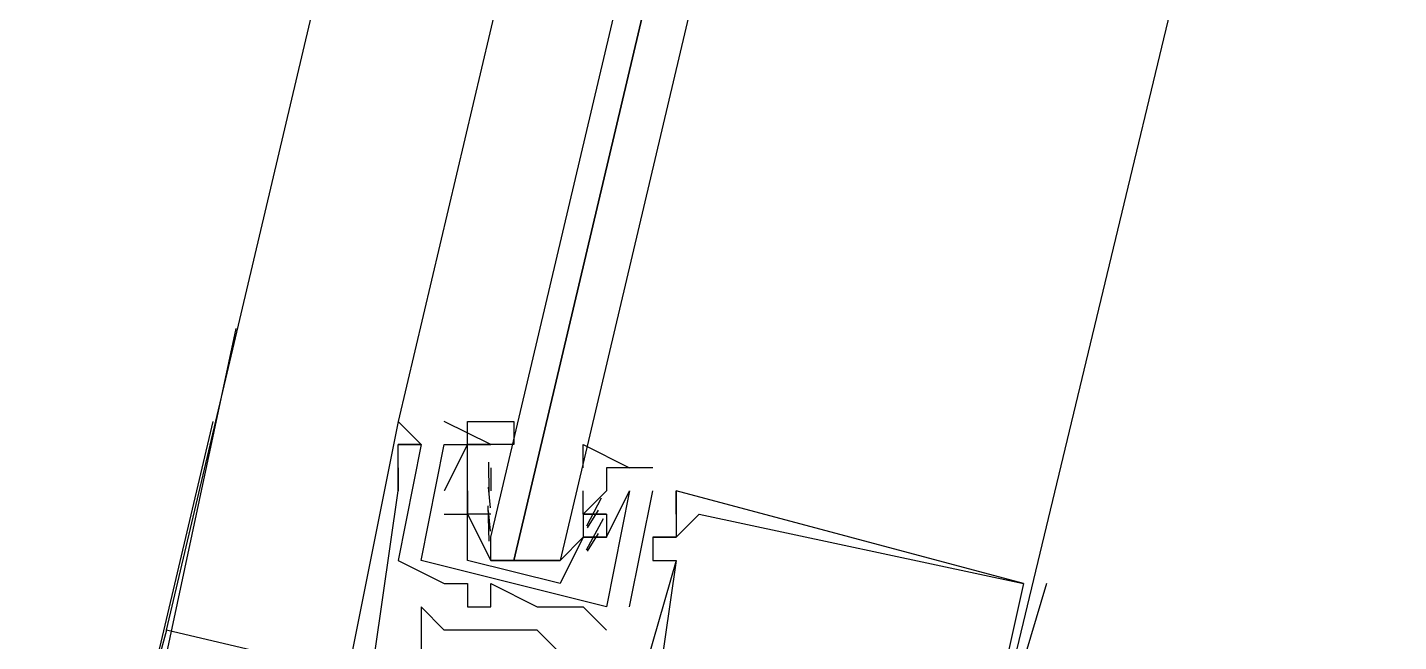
# Model space of a CAD drawing. Header units: feet. Extents: x -84 to 198, y -22 to 181.
# Drawn here: x 130.733 to 131.523, y 90.878 to 91.231 of the extents above; entities that cross this region are included whole.
import ezdxf

# ---------------------------------------------------------------- set-up
doc = ezdxf.new("R2010")
doc.units = ezdxf.units.FT
doc.layers.add('A-LINEA', color=7, linetype='CONTINUOUS')

msp = doc.modelspace()

# ---------------------------------------------------------------- linework, layer by layer
at = {"layer": 'A-LINEA'}
for p, q in [((130.8133, 90.8844), (132.56, 98.2711)), ((131.3333, 92.6444), (130.9467, 91.0044)), ((130.8533, 91.0578), (130.7733, 90.6844)), ((130.84, 91.0044), (130.7333, 90.5511)), ((130.84, 91.0044), (130.7333, 90.5511)), ((130.9467, 91.0044), (130.9467, 91.0044)), ((130.9467, 91.0044), (130.9467, 91.0044)), ((130.9467, 91.0044), (130.9467, 91.0044)), ((131, 90.9911), (130.9733, 91.0044)), ((130.9733, 91.0044), (130.9733, 91.0044)), ((131, 90.9911), (130.9733, 91.0044)), ((130.9733, 91.0044), (130.9733, 91.0044)), ((130.96, 90.9911), (130.9467, 90.9244)), ((130.9467, 90.9911), (130.9467, 90.9911)), ((130.9467, 90.9911), (130.9467, 90.9911)), ((130.96, 90.9911), (130.9467, 90.9244)), ((130.9467, 90.9911), (130.9467, 90.9911)), ((130.9467, 90.9911), (130.9467, 90.9911)), ((130.9467, 90.9911), (130.9467, 90.9911)), ((130.9467, 90.9911), (130.9467, 90.9911)), ((130.96, 90.9911), (130.96, 90.9911)), ((130.96, 90.9911), (130.96, 90.9911)), ((130.96, 90.9911), (130.96, 90.9911)), ((130.96, 90.9911), (130.96, 90.9911)), ((130.96, 90.9911), (130.96, 90.9911)), ((130.96, 90.9911), (130.96, 90.9911)), ((130.96, 90.9911), (130.96, 90.9911)), ((130.96, 90.9911), (130.96, 90.9911)), ((130.9733, 90.9911), (130.9733, 90.9911)), ((130.9733, 90.9911), (130.9733, 90.9911)), ((130.9733, 90.9911), (130.9733, 90.9911)), ((130.9733, 90.9911), (130.9733, 90.9911)), ((130.9867, 90.9911), (130.9867, 90.9911)), ((130.9867, 90.9911), (130.9867, 90.9911)), ((131, 90.9911), (131, 90.9911)), ((131, 90.9911), (131, 90.9911)), ((130.9467, 90.9778), (130.9467, 90.9778)), ((130.9467, 90.9778), (130.9467, 90.9778)), ((130.9467, 90.9778), (130.9467, 90.9778)), ((130.9867, 90.9778), (130.9867, 90.9778)), ((130.9867, 90.9778), (130.9867, 90.9778)), ((130.9992, 90.9627), (130.9989, 90.981)), ((131, 90.9778), (131, 90.9778)), ((131, 90.9778), (131, 90.9644)), ((131, 90.9778), (131, 90.9778)), ((131.0933, 90.9778), (131.0667, 90.9778)), ((131.0667, 90.9778), (131.0667, 90.9778)), ((131.0933, 90.9778), (131.0667, 90.9778)), ((131.0667, 90.9778), (131.0667, 90.9778)), ((131.0933, 90.9778), (131.0933, 90.9778)), ((131.0933, 90.9778), (131.0933, 90.9778)), ((130.9467, 90.9644), (130.9467, 90.9644)), ((130.9467, 90.9644), (130.9467, 90.9644)), ((130.9467, 90.9644), (130.9467, 90.9644)), ((130.9467, 90.9644), (130.9467, 90.9644)), ((130.9467, 90.9644), (130.9467, 90.9644)), ((130.9467, 90.9644), (130.9467, 90.9644)), ((130.9733, 90.9644), (130.9733, 90.9644)), ((130.9733, 90.9644), (130.9733, 90.9644)), ((130.9867, 90.9644), (130.9867, 90.9644)), ((130.9867, 90.9644), (130.9867, 90.9644)), ((130.9867, 90.9644), (130.9867, 90.9644)), ((130.9867, 90.9644), (130.9867, 90.9644)), ((130.9867, 90.9644), (130.9867, 90.9644)), ((130.9867, 90.9644), (130.9867, 90.9644)), ((130.9999, 90.9547), (130.9988, 90.9665)), ((131, 90.9644), (131, 90.9644)), ((131.0533, 90.9644), (131.0533, 90.9644)), ((131.0533, 90.9511), (131.0533, 90.9644)), ((131.0533, 90.9644), (131.0533, 90.9644)), ((131.0636, 90.9603), (131.0552, 90.9441)), ((131.08, 90.8978), (131.0933, 90.9644)), ((131.08, 90.9644), (131.08, 90.9644)), ((131.08, 90.8978), (131.0933, 90.9644)), ((131.08, 90.9644), (131.08, 90.9644)), ((131.0933, 90.9644), (131.0933, 90.9644)), ((131.0933, 90.9644), (131.0933, 90.9644)), ((131.1067, 90.9644), (131.1067, 90.9644)), ((131.1067, 90.9644), (131.1067, 90.9644)), ((131.1067, 90.9644), (131.1067, 90.9644)), ((131.1067, 90.9644), (131.1067, 90.9644)), ((131.1067, 90.9644), (131.1067, 90.9644)), ((131.1067, 90.9644), (131.1067, 90.9644)), ((130.9991, 90.9356), (130.9986, 90.9559)), ((130.9999, 90.9413), (130.9988, 90.9532)), ((131.0618, 90.9533), (131.0556, 90.9432)), ((130.9733, 90.9511), (130.9733, 90.9511)), ((130.9733, 90.9511), (130.9733, 90.9511)), ((130.9867, 90.9511), (130.9867, 90.9511)), ((130.9867, 90.9511), (130.9867, 90.9511)), ((130.9867, 90.9511), (130.9867, 90.9511)), ((130.9867, 90.9511), (130.9867, 90.9511)), ((131, 90.9511), (131, 90.9511)), ((131.0533, 90.9511), (131.0533, 90.9511)), ((131.0533, 90.9511), (131.0533, 90.9511)), ((131.0533, 90.9511), (131.0533, 90.9511)), ((131.0647, 90.9483), (131.055, 90.9303)), ((131.0667, 90.9511), (131.0667, 90.9511)), ((131.0667, 90.9511), (131.0667, 90.9511)), ((131.0667, 90.9511), (131.0667, 90.9511)), ((131.0667, 90.9511), (131.0667, 90.9511)), ((131.1067, 90.9511), (131.1067, 90.9511)), ((131.1067, 90.9511), (131.1067, 90.9511)), ((131.1067, 90.9511), (131.1067, 90.9511)), ((131.1067, 90.9511), (131.1067, 90.9511)), ((131.1067, 90.9511), (131.1067, 90.9511)), ((131.1067, 90.9511), (131.1067, 90.9511)), ((131.12, 90.9511), (131.12, 90.9511)), ((131.12, 90.9511), (131.12, 90.9511)), ((131.12, 90.9511), (131.12, 90.9511)), ((131.04, 90.9378), (131.04, 90.9378)), ((131.0533, 90.9378), (131.0533, 90.9378)), ((131.0533, 90.9378), (131.0533, 90.9378)), ((131.0618, 90.94), (131.0556, 90.9298)), ((131.0667, 90.9378), (131.0667, 90.9378)), ((131.0667, 90.9378), (131.0667, 90.9378)), ((131.0667, 90.9378), (131.0667, 90.9378)), ((131.0667, 90.9378), (131.0667, 90.9378)), ((131.0933, 90.9378), (131.0933, 90.9378)), ((131.0933, 90.9378), (131.0933, 90.9378)), ((131.0933, 90.9378), (131.0933, 90.9378)), ((131.0933, 90.9378), (131.0933, 90.9378)), ((131.0933, 90.9378), (131.0933, 90.9378)), ((131.0933, 90.9378), (131.0933, 90.9378)), ((131.1067, 90.9378), (131.1067, 90.9378)), ((131.1067, 90.9378), (131.1067, 90.9378)), ((131.1067, 90.9378), (131.1067, 90.9378)), ((131.1067, 90.9378), (131.1067, 90.9378)), ((131.1067, 90.9378), (131.1067, 90.9378)), ((131.1067, 90.9378), (131.1067, 90.9378)), ((131.1067, 90.9378), (131.1067, 90.9378)), ((131.1067, 90.9378), (131.1067, 90.9378)), ((131.1067, 90.9378), (131.1067, 90.9378)), ((130.9467, 90.9244), (130.9467, 90.9244)), ((130.9467, 90.9244), (130.9467, 90.9244)), ((130.96, 90.9244), (130.96, 90.9244)), ((130.96, 90.9244), (130.96, 90.9244)), ((130.96, 90.9244), (130.96, 90.9244)), ((130.96, 90.9244), (130.96, 90.9244)), ((131.04, 90.9111), (130.9867, 90.9244)), ((131, 90.9244), (131, 90.9244)), ((131.0133, 90.9244), (131.0267, 90.9244)), ((131.04, 90.9244), (131.04, 90.9244)), ((131.0933, 90.9244), (131.0933, 90.9244)), ((131.0933, 90.9244), (131.0933, 90.9244)), ((131.0933, 90.9244), (131.0933, 90.9244)), ((131.1067, 90.9244), (131.1067, 90.9244)), ((131.1067, 90.9244), (131.1067, 90.9244)), ((131.1067, 90.9244), (131.1067, 90.9244)), ((131.1067, 90.9244), (131.1067, 90.9244)), ((131.1067, 90.9244), (131.1067, 90.9244)), ((131.1067, 90.9244), (131.1067, 90.9244)), ((130.9733, 90.9111), (130.9733, 90.9111)), ((130.9733, 90.9111), (130.9733, 90.9111)), ((130.9867, 90.9111), (130.9867, 90.9111)), ((130.9867, 90.9111), (130.9867, 90.9111)), ((131, 90.9111), (131, 90.9111)), ((131, 90.9111), (131, 90.9111)), ((131.32, 90.9111), (131.28, 90.7778)), ((131.32, 90.9111), (131.28, 90.7778)), ((131.32, 90.9111), (131.28, 90.7778)), ((131.3067, 90.9111), (131.3067, 90.9111)), ((131.3067, 90.9111), (131.3067, 90.9111)), ((131.3067, 90.9111), (131.3067, 90.9111)), ((131.3067, 90.9111), (131.3067, 90.9111)), ((131.3067, 90.9111), (131.3067, 90.9111)), ((131.3067, 90.9111), (131.3067, 90.9111)), ((131.32, 90.9111), (131.32, 90.9111)), ((131.32, 90.9111), (131.32, 90.9111)), ((131.32, 90.9111), (131.32, 90.9111)), ((130.96, 90.8978), (130.96, 90.8978)), ((130.96, 90.8978), (130.96, 90.8978)), ((130.96, 90.8978), (130.96, 90.8978)), ((130.9867, 90.8978), (130.9867, 90.8978)), ((130.9867, 90.8978), (130.9867, 90.8978)), ((131, 90.8978), (131, 90.8978)), ((131, 90.8978), (131, 90.8978)), ((131.0267, 90.8978), (131.0267, 90.8978)), ((131.0267, 90.8978), (131.0267, 90.8978)), ((131.0533, 90.8978), (131.0533, 90.8978)), ((131.0533, 90.8978), (131.0533, 90.8978)), ((131.0667, 90.8978), (131.0667, 90.8978)), ((131.0667, 90.8978), (131.0667, 90.8978)), ((131.08, 90.8978), (131.08, 90.8978)), ((131.08, 90.8978), (131.08, 90.8978)), ((130.8133, 90.8844), (130.8133, 90.8844)), ((130.8133, 90.8844), (130.8133, 90.8844)), ((130.8133, 90.8844), (130.8133, 90.8844)), ((130.9733, 90.8844), (130.9733, 90.8844)), ((130.9733, 90.8844), (130.9733, 90.8844)), ((130.9733, 90.8844), (130.9733, 90.8844)), ((130.9867, 90.8844), (130.9867, 90.8844)), ((130.9867, 90.8844), (130.9867, 90.8844)), ((130.9867, 90.8844), (130.9867, 90.8844)), ((131, 90.8844), (131, 90.8844)), ((131, 90.8844), (131, 90.8844)), ((131, 90.8844), (131, 90.8844)), ((131.0133, 90.8844), (131.0133, 90.8844)), ((131.0133, 90.8844), (131.0133, 90.8844)), ((131.0133, 90.8844), (131.0133, 90.8844)), ((131.0267, 90.8844), (131.0267, 90.8844)), ((131.0267, 90.8844), (131.0267, 90.8844)), ((131.0267, 90.8844), (131.0267, 90.8844)), ((131.0667, 90.8844), (131.0667, 90.8844)), ((131.0667, 90.8844), (131.0667, 90.8844))]:
    msp.add_line(p, q, dxfattribs=at)
for points in [[(131.28, 90.7778), (131.7067, 92.5511), (132.1333, 94.3511)], [(131.44, 92.6178), (131.04, 90.9244), (131.0267, 90.9244), (131.0133, 90.9244), (131.4133, 92.6178), (131.0133, 90.9244), (131, 90.9244), (131, 90.9378), (131.4, 92.6311)], [(131.04, 90.8444), (131.0533, 90.8711), (131.04, 90.8711), (131.0267, 90.8844), (131.0133, 90.8844), (131, 90.8844), (130.9867, 90.8844), (130.9733, 90.8844), (130.96, 90.8978), (130.96, 90.8711), (130.9333, 90.8711), (130.9467, 90.9644), (130.9467, 90.9778), (130.9467, 90.9644), (130.9467, 90.9911), (130.96, 90.9911), (130.9467, 90.9911), (130.96, 90.9911), (130.9467, 91.0044), (130.92, 90.8711), (130.92, 90.8711)], [(131.04, 90.8444), (131.0533, 90.8711), (131.04, 90.8711), (131.0267, 90.8844), (131.0133, 90.8844), (131, 90.8844), (130.9867, 90.8844), (130.9733, 90.8844), (130.96, 90.8978), (130.96, 90.8711), (130.9333, 90.8711), (130.9467, 90.9644), (130.9467, 90.9778), (130.9467, 90.9644), (130.9467, 90.9911), (130.96, 90.9911), (130.9467, 90.9911), (130.96, 90.9911), (130.9467, 91.0044), (130.92, 90.8711), (130.92, 90.8711)], [(131.04, 90.8444), (131.0533, 90.8711), (131.04, 90.8711), (131.0267, 90.8844), (131.0133, 90.8844), (131, 90.8844), (130.9867, 90.8844), (130.9733, 90.8844), (130.96, 90.8978), (130.96, 90.8711), (130.9333, 90.8711), (130.9467, 90.9644), (130.9467, 90.9778), (130.9467, 90.9644), (130.9467, 90.9911), (130.96, 90.9911), (130.9467, 90.9911), (130.96, 90.9911), (130.9467, 91.0044), (130.92, 90.8711), (130.92, 90.8711)], [(130.9867, 90.9244), (130.9867, 90.9511), (130.9867, 90.9644), (130.9867, 90.9778), (130.9867, 90.9911), (131, 90.9911), (130.9867, 90.9911), (130.9867, 91.0044), (131.0133, 91.0044), (131.0133, 90.9911), (131, 90.9911)], [(131.0667, 90.8978), (130.96, 90.9244), (130.9733, 90.9911), (130.9867, 90.9911), (130.9733, 90.9644)], [(131.0667, 90.8978), (130.96, 90.9244), (130.9733, 90.9911), (130.9867, 90.9911), (130.9733, 90.9644)], [(131.0533, 90.9778), (131.0533, 90.9911), (131.08, 90.9778), (131.0667, 90.9778), (131.0667, 90.9644), (131.0533, 90.9511), (131.0667, 90.9511), (131.0533, 90.9511), (131.0533, 90.9378), (131.04, 90.9111)], [(130.9733, 90.9511), (130.9867, 90.9511), (130.9867, 90.9644), (130.9867, 90.9511), (130.9867, 90.9644), (130.9867, 90.9778)], [(130.9733, 90.9511), (130.9867, 90.9511), (130.9867, 90.9644), (130.9867, 90.9511), (130.9867, 90.9644), (130.9867, 90.9778)], [(131.3067, 90.9111), (131.1067, 90.9644), (131.1067, 90.9511), (131.1067, 90.9644), (131.1067, 90.9511), (131.1067, 90.9378), (131.0933, 90.9378), (131.1067, 90.9378), (131.0933, 90.9378), (131.0933, 90.9244), (131.1067, 90.9244), (131.08, 90.8311), (131.04, 90.8444)], [(131.3067, 90.9111), (131.1067, 90.9644), (131.1067, 90.9511), (131.1067, 90.9644), (131.1067, 90.9511), (131.1067, 90.9378), (131.0933, 90.9378), (131.1067, 90.9378), (131.0933, 90.9378), (131.0933, 90.9244), (131.1067, 90.9244), (131.08, 90.8311), (131.04, 90.8444)], [(131.3067, 90.9111), (131.1067, 90.9644), (131.1067, 90.9511), (131.1067, 90.9644), (131.1067, 90.9511), (131.1067, 90.9378), (131.0933, 90.9378), (131.1067, 90.9378), (131.0933, 90.9378), (131.0933, 90.9244), (131.1067, 90.9244), (131.08, 90.8311), (131.04, 90.8444)], [(131.0667, 90.9511), (131.0533, 90.9511), (131.0667, 90.9511), (131.0667, 90.9378), (131.0533, 90.9378), (131.0667, 90.9378), (131.08, 90.9644), (131.0667, 90.8978)], [(131.0667, 90.9511), (131.0533, 90.9511), (131.0667, 90.9511), (131.0667, 90.9378), (131.0533, 90.9378), (131.0667, 90.9378), (131.08, 90.9644), (131.0667, 90.8978)], [(131, 90.9511), (130.9867, 90.9511), (131, 90.9244), (131.04, 90.9244), (131.0533, 90.9378)], [(131.1067, 90.9378), (131.12, 90.9511), (131.3067, 90.9111), (131.28, 90.7911), (131.2, 90.8044), (131.2133, 90.8044)], [(131.1067, 90.9378), (131.12, 90.9511), (131.3067, 90.9111), (131.28, 90.7911), (131.2, 90.8044), (131.2133, 90.8044)], [(131.1067, 90.9378), (131.12, 90.9511), (131.3067, 90.9111), (131.28, 90.7911), (131.2, 90.8044), (131.2133, 90.8044)], [(130.9467, 90.9244), (130.9733, 90.9111), (130.9867, 90.9111), (130.9867, 90.8978), (131, 90.8978), (131, 90.9111), (131.0267, 90.8978), (131.0533, 90.8978), (131.0667, 90.8844)], [(130.9467, 90.9244), (130.9733, 90.9111), (130.9867, 90.9111), (130.9867, 90.8978), (131, 90.8978), (131, 90.9111), (131.0267, 90.8978), (131.0533, 90.8978), (131.0667, 90.8844)], [(131.1067, 90.9244), (131.1067, 90.9244), (131.0933, 90.8311)], [(131.1067, 90.9244), (131.1067, 90.9244), (131.0933, 90.8311)], [(131.1067, 90.9244), (131.1067, 90.9244), (131.0933, 90.8311)], [(131.48, 90.7244), (131.4933, 90.7244), (130.8133, 90.8844), (130.7733, 90.7378)], [(131.48, 90.7244), (131.4933, 90.7244), (130.8133, 90.8844), (130.7733, 90.7378)], [(131.48, 90.7244), (131.4933, 90.7244), (130.8133, 90.8844), (130.7733, 90.7378)]]:
    msp.add_lwpolyline(points, dxfattribs=at)

doc.saveas('drawing.dxf')
